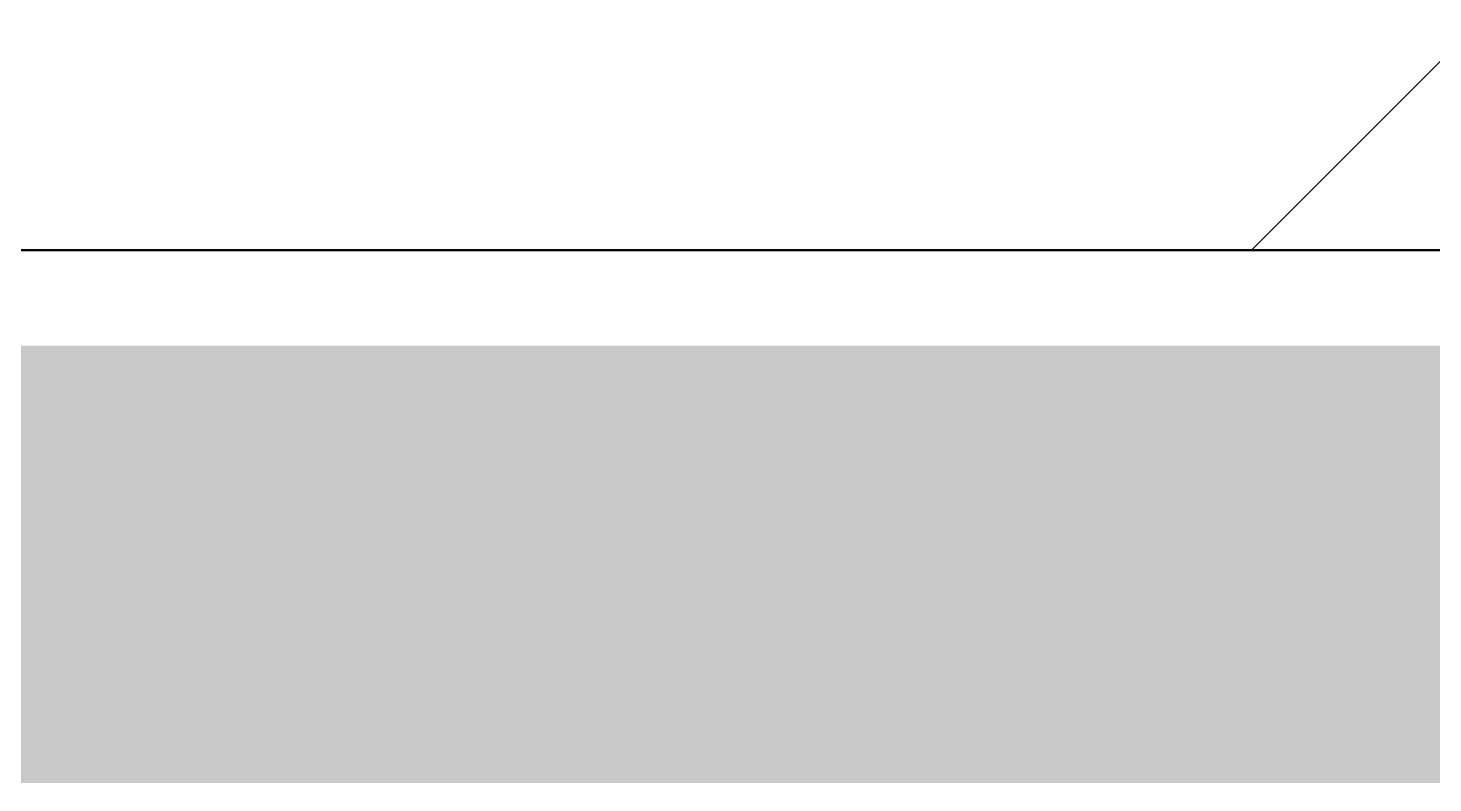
# Model space of a CAD drawing. Extents: x 0 to 756, y -25 to 420.
# Drawn here: x 332.103 to 335.319, y 204.212 to 205.939 of the extents above; entities that cross this region are included whole.
import ezdxf

# ---------------------------------------------------------------- set-up
doc = ezdxf.new("R2010")
doc.units = 0
doc.layers.get('0').update_dxf_attribs({"lineweight": 25})
for name, color, linetype, lineweight in [('A_Innenwand', 7, 'Continuous', 25), ('H_Heizung', 7, 'Continuous', 25), ('WAND_HOLZ_NICHT_TRAGEND', 7, 'Continuous', 13)]:
    doc.layers.add(name, color=color, linetype=linetype, lineweight=lineweight)

# ---------------------------------------------------------------- blocks, each defined once
blk = doc.blocks.new('Referenz-A0T78OQ1OY')
at = {"layer": 'WAND_HOLZ_NICHT_TRAGEND', "color": 0, "lineweight": 50}
for p, q in [((293.8392, 205.4309), (337.8329, 205.4309)), ((337.8329, 205.4309), (293.8392, 205.4309))]:
    blk.add_line(p, q, dxfattribs=at)
blk = doc.blocks.new('Wand-A0T78OSZOY', base_point=(296.2792, 205.431))
at = {"color": 0, "lineweight": -2}
blk.add_line((337.9832, 208.5107), (334.9035, 205.4309), dxfattribs=at)
at = {"color": 0, "linetype": 'ByBlock', "lineweight": -2, "ltscale": 0.25}
blk.add_line((341.8329, 205.4309), (296.2792, 205.4309), dxfattribs=at)
blk = doc.blocks.new('Polylinie-A0T78P01OY', base_point=(297.1905, 204.2123))
at = {"color": 0, "linetype": 'ByBlock', "lineweight": -2, "ltscale": 0.25}
for points in [[(297.1905, 204.2123), (342.8437, 204.2123), (297.1905, 205.2123)], [(342.8437, 204.2123), (297.1905, 205.2123), (341.8437, 205.2123)]]:
    blk.add_solid(points, dxfattribs=at)

msp = doc.modelspace()

# ---------------------------------------------------------------- block references
at = {"color": 8, "lineweight": 25, "ltscale": 0.25, "true_color": 0x808080}
msp.add_blockref('Referenz-A0T78OQ1OY', (0, 0), dxfattribs=at)
at = {"layer": 'A_Innenwand', "ltscale": 0.25}
msp.add_blockref('Wand-A0T78OSZOY', (296.2792, 205.431), dxfattribs=at)
at = {"layer": 'H_Heizung', "color": 1, "ltscale": 0.25, "true_color": 0xff0000}
msp.add_blockref('Polylinie-A0T78P01OY', (297.1905, 204.2123), dxfattribs=at)

doc.saveas('drawing.dxf')
